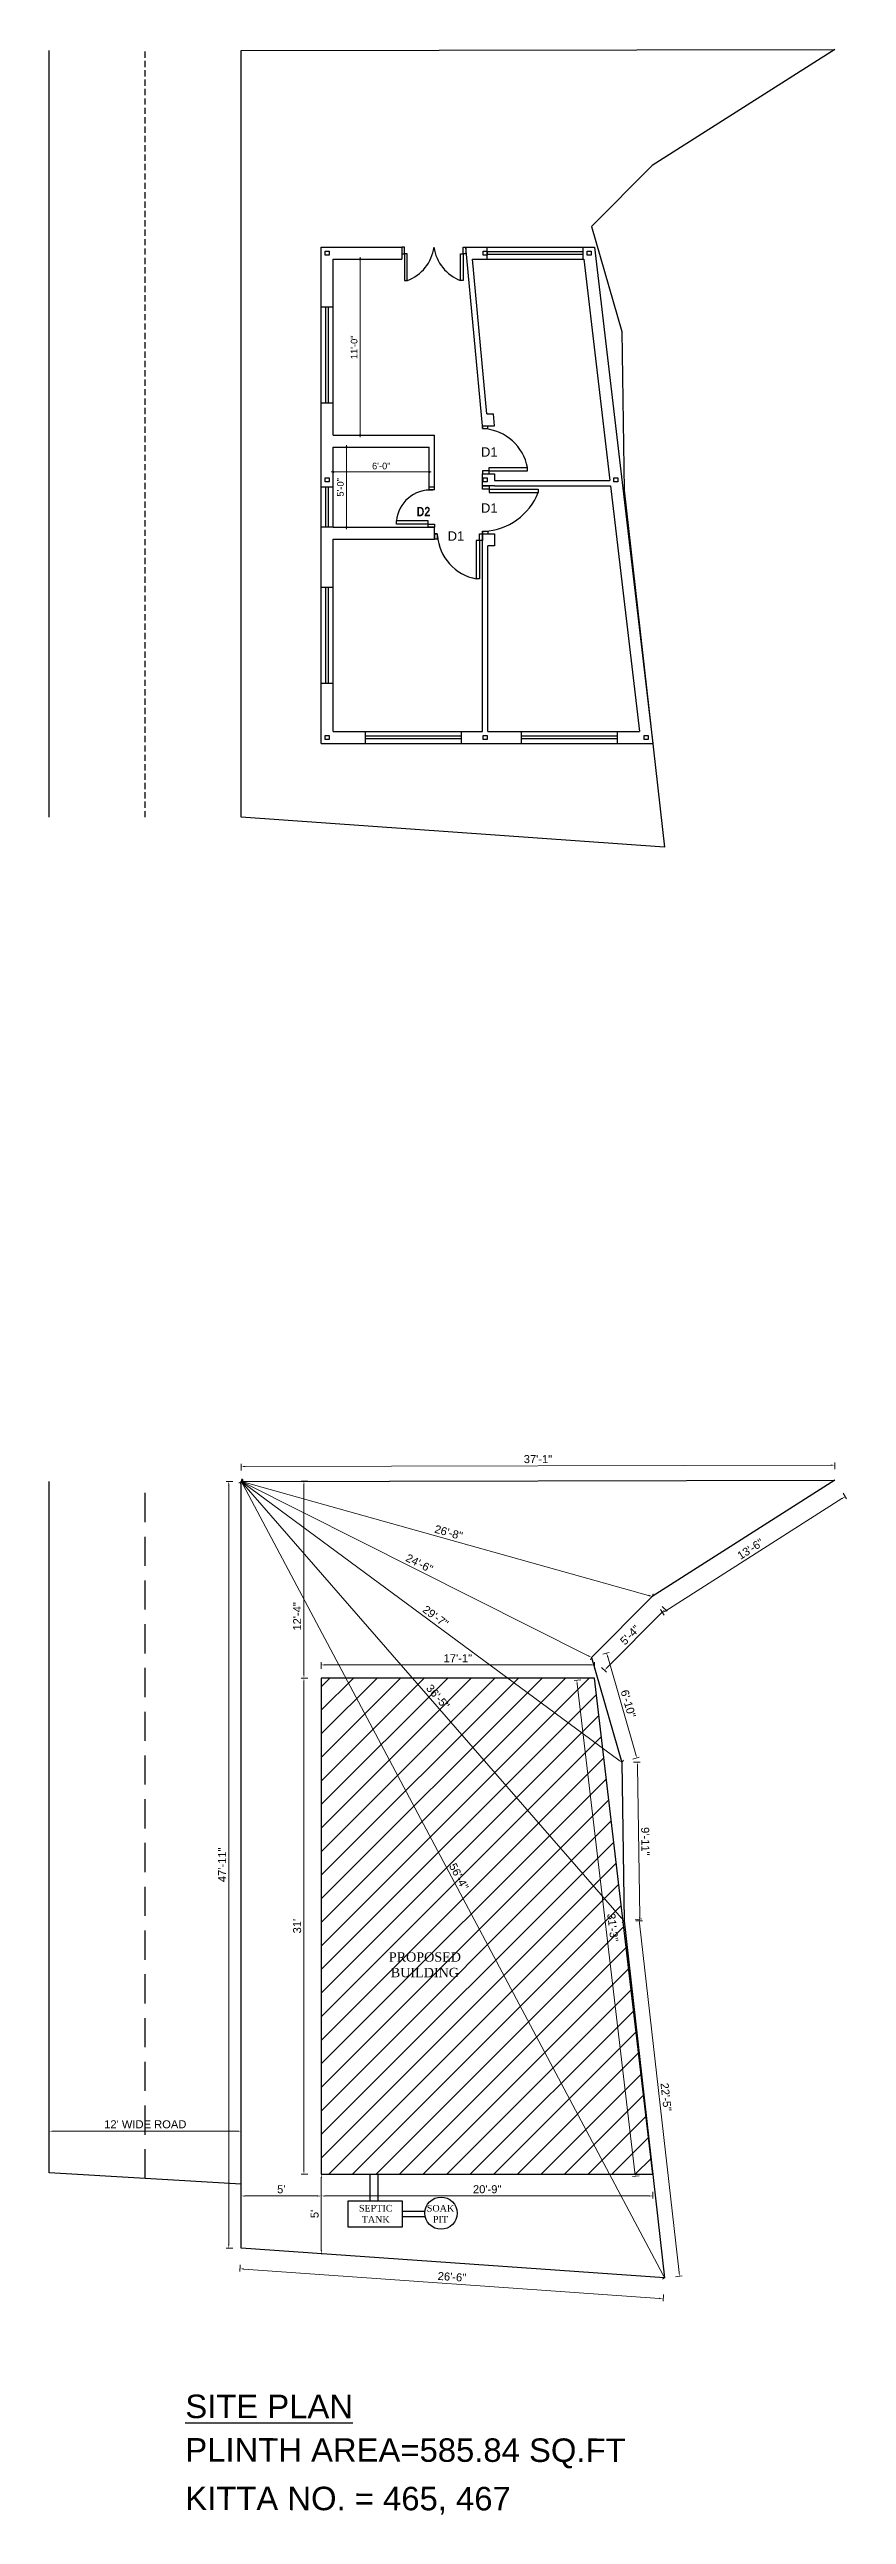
# Model space of a CAD drawing. Header units: inches. Extents: x 54699 to 80583, y -8431 to -3547.
# Drawn here: x 72962 to 73560, y -5396 to -3547 of the extents above; entities that cross this region are included whole.
import ezdxf

# ---------------------------------------------------------------- set-up
doc = ezdxf.new("R2010")
doc.units = ezdxf.units.IN
doc.header["$LTSCALE"] = 0.5
doc.header["$MEASUREMENT"] = 0
doc.header["$PDMODE"] = 66
doc.linetypes.add('HIDDEN2', pattern=[0.1875, 0.125, -0.0625])
doc.layers.add('DIMENSION', color=5, linetype='Continuous')
doc.layers.add('plan wall', color=7, linetype='Continuous')
for name, color, linetype, lineweight in [('hatch', 9, 'Continuous', 0), ('steps', 253, 'Continuous', 20), ('Toilet', 7, 'Continuous', 25), ('truss', 1, 'Continuous', 25)]:
    doc.layers.add(name, color=color, linetype=linetype, lineweight=lineweight)
doc.styles.add('Lettring Text', font='arial.ttf')
doc.styles.get("Standard").update_dxf_attribs({"font": 'arial.ttf'})
doc.dimstyles.new('Copy of Standard', dxfattribs={"dimtxt": 6, "dimasz": 2.875, "dimexe": 2, "dimexo": 4, "dimgap": 2, "dimtad": 1, "dimdec": 0, "dimrnd": 1, "dimzin": 0, "dimdsep": 46, "dimlunit": 4, "dimtxsty": 'Lettring Text', "dimcen": 0.1, "dimclrd": 7, "dimclre": 7, "dimclrt": 7, "dimazin": 0, "dimtfac": 0.645, "dimtdec": 0, "dimtmove": 1, "dimatfit": 0, "dimfxl": 3, "dimfxlon": 1, "dimtfillclr": 256, "dimtolj": 1, "dimtzin": 0, "dimlwd": -1, "dimlwe": -1, "dimarcsym": 2})
doc.dimstyles.new('S8', dxfattribs={"dimtxt": 5, "dimasz": 1, "dimexe": 6, "dimexo": 18, "dimgap": 1.9375, "dimtad": 1, "dimdec": 0, "dimzin": 3, "dimdsep": 46, "dimlunit": 4, "dimtxsty": 'Standard', "dimblk": 'dot 2', "dimcen": 12, "dimse1": 1, "dimse2": 1, "dimclrd": 1, "dimclre": 1, "dimclrt": 256, "dimadec": 0, "dimazin": 0, "dimtfac": 0.75, "dimtdec": 0, "dimtix": 1, "dimtmove": 1, "dimatfit": 3, "dimldrblk": 'DOT', "dimfxl": 1, "dimtolj": 1, "dimtzin": 0, "dimlwd": 9, "dimlwe": 9, "dimarcsym": 0})

# ---------------------------------------------------------------- blocks, each defined once
blk = doc.blocks.new('_Dot')
at = {"color": 0, "linetype": 'ByBlock', "lineweight": -2}
blk.add_line((-0.5, 0), (-1, 0), dxfattribs=at)
at = {"color": 0, "linetype": 'ByBlock', "const_width": 0.5}
blk.add_lwpolyline([(-0.25, 0, 1), (0.25, 0, 1)], format="xyb", close=True, dxfattribs=at)
blk = doc.blocks.new('dot1')
at = {"layer": 'hatch'}
h = blk.add_hatch(color=256, dxfattribs=at)
edge = h.paths.add_edge_path()
edge.add_arc((0, 0), 1, 0, 360)
for p, q in [((3, 0), (-3, 0)), ((0, 3), (0, -3))]:
    blk.add_line(p, q, dxfattribs=at)
blk.add_circle((0, 0), 1, dxfattribs=at)
blk = doc.blocks.new('dot 2')
at = {"layer": 'hatch', "xscale": 0.5, "yscale": 0.5, "zscale": 0.5}
blk.add_blockref('dot1', (0, 0), dxfattribs=at)
blk = doc.blocks.new('*D1183')
at = {"layer": 'Defpoints', "color": 0, "transparency": 16777216}
for p in [(73166.1, -4758.4), (73166.1, -4768.3), (73371, -4768.3)]:
    blk.add_point(p, dxfattribs=at)
at = {"layer": 'steps', "color": 7, "transparency": 16777216}
for p, q in [((73166.1, -4761.4), (73166.1, -4756.4)), ((73368.1, -4758.4), (73169, -4758.4)), ((73371, -4761.4), (73371, -4756.4))]:
    blk.add_line(p, q, dxfattribs=at)
for points in [[(73169, -4757.9), (73169, -4758.9), (73166.1, -4758.4)], [(73368.1, -4757.9), (73368.1, -4758.9), (73371, -4758.4)]]:
    blk.add_solid(points, dxfattribs=at)
at = {"layer": 'steps', "color": 7, "transparency": 16777216, "insert": (73268.5, -4753.4), "char_height": 6, "attachment_point": 5, "style": 'Lettring Text'}
blk.add_mtext('\\A1;17\'-1"', dxfattribs=at)
blk = doc.blocks.new('*D1184')
at = {"layer": 'Defpoints', "color": 0, "transparency": 16777216}
for p in [(73166.1, -4768.3), (73153.1, -5140.3), (73166.1, -5140.3)]:
    blk.add_point(p, dxfattribs=at)
at = {"layer": 'steps', "color": 7, "transparency": 16777216}
for p, q in [((73156.1, -4768.3), (73151.1, -4768.3)), ((73153.1, -4771.2), (73153.1, -5137.4)), ((73156.1, -5140.3), (73151.1, -5140.3))]:
    blk.add_line(p, q, dxfattribs=at)
for points in [[(73152.6, -4771.2), (73153.5, -4771.2), (73153.1, -4768.3)], [(73152.6, -5137.4), (73153.5, -5137.4), (73153.1, -5140.3)]]:
    blk.add_solid(points, dxfattribs=at)
at = {"layer": 'steps', "color": 7, "transparency": 16777216, "insert": (73148, -4954.3), "char_height": 6, "attachment_point": 5, "rotation": 90, "style": 'Lettring Text'}
blk.add_mtext("\\A1;31'", dxfattribs=at)
blk = doc.blocks.new('*D1185')
at = {"layer": 'Defpoints', "color": 0, "transparency": 16777216}
for p in [(73166.1, -5140.3), (73414.8, -5140.3), (73414.8, -5156.6)]:
    blk.add_point(p, dxfattribs=at)
at = {"layer": 'steps', "color": 7, "transparency": 16777216}
for p, q in [((73166.1, -5153.6), (73166.1, -5158.6)), ((73169, -5156.6), (73411.9, -5156.6)), ((73414.8, -5153.6), (73414.8, -5158.6))]:
    blk.add_line(p, q, dxfattribs=at)
for points in [[(73169, -5156.2), (73169, -5157.1), (73166.1, -5156.6)], [(73411.9, -5156.2), (73411.9, -5157.1), (73414.8, -5156.6)]]:
    blk.add_solid(points, dxfattribs=at)
at = {"layer": 'steps', "color": 7, "transparency": 16777216, "insert": (73290.5, -5151.6), "char_height": 6, "attachment_point": 5, "style": 'Lettring Text'}
blk.add_mtext('\\A1;20\'-9"', dxfattribs=at)
blk = doc.blocks.new('*D1186')
at = {"layer": 'Defpoints', "color": 0, "transparency": 16777216}
for p in [(73371, -4768.3), (73357.7, -4769.9), (73414.8, -5140.3)]:
    blk.add_point(p, dxfattribs=at)
at = {"layer": 'steps', "color": 7, "transparency": 16777216}
for p, q in [((73360.7, -4769.5), (73355.7, -4770.1)), ((73401.2, -5139), (73358.1, -4772.7)), ((73404.5, -5141.5), (73399.6, -5142.1))]:
    blk.add_line(p, q, dxfattribs=at)
for points in [[(73358.5, -4772.7), (73357.6, -4772.8), (73357.7, -4769.9)], [(73401.7, -5139), (73400.7, -5139.1), (73401.5, -5141.9)]]:
    blk.add_solid(points, dxfattribs=at)
at = {"layer": 'steps', "color": 7, "transparency": 16777216, "insert": (73384.7, -4955.3), "char_height": 6, "attachment_point": 5, "rotation": 276.7164, "style": 'Lettring Text'}
blk.add_mtext('\\A1;31\'-3"', dxfattribs=at)
blk = doc.blocks.new('*D1187')
at = {"layer": 'Defpoints', "color": 0, "transparency": 16777216}
for p in [(73105, -5211.2), (73106.1, -5195.7), (73423.6, -5218.1)]:
    blk.add_point(p, dxfattribs=at)
at = {"layer": 'steps', "color": 7, "transparency": 16777216}
for p, q in [((73105.2, -5208.2), (73104.9, -5213.2)), ((73419.7, -5233.4), (73107.9, -5211.4)), ((73422.7, -5230.6), (73422.4, -5235.6))]:
    blk.add_line(p, q, dxfattribs=at)
for points in [[(73107.9, -5210.9), (73107.9, -5211.8), (73105, -5211.2)], [(73419.7, -5232.9), (73419.6, -5233.8), (73422.5, -5233.6)]]:
    blk.add_solid(points, dxfattribs=at)
at = {"layer": 'steps', "color": 7, "transparency": 16777216, "insert": (73264.1, -5217.3), "char_height": 6, "attachment_point": 5, "rotation": 355.9627, "style": 'Lettring Text'}
blk.add_mtext('\\A1;26\'-6"', dxfattribs=at)
blk = doc.blocks.new('*D1188')
at = {"layer": 'Defpoints', "color": 0, "transparency": 16777216}
for p in [(73096.7, -4620.9), (73106.1, -4620.9), (73106.1, -5195.7)]:
    blk.add_point(p, dxfattribs=at)
at = {"layer": 'steps', "color": 7, "transparency": 16777216}
for p, q in [((73099.7, -4620.9), (73094.7, -4620.9)), ((73096.7, -5192.9), (73096.7, -4623.7)), ((73099.7, -5195.7), (73094.7, -5195.7))]:
    blk.add_line(p, q, dxfattribs=at)
for points in [[(73096.2, -4623.7), (73097.2, -4623.7), (73096.7, -4620.9)], [(73096.2, -5192.9), (73097.2, -5192.9), (73096.7, -5195.7)]]:
    blk.add_solid(points, dxfattribs=at)
at = {"layer": 'steps', "color": 7, "transparency": 16777216, "insert": (73091.7, -4908.3), "char_height": 6, "attachment_point": 5, "rotation": 90, "style": 'Lettring Text'}
blk.add_mtext('\\A1;47\'-11"', dxfattribs=at)
blk = doc.blocks.new('*D1189')
at = {"layer": 'Defpoints', "color": 0, "transparency": 16777216}
for p in [(73106.1, -4620.9), (73551.2, -4608.6), (73551.2, -4619.9)]:
    blk.add_point(p, dxfattribs=at)
at = {"layer": 'steps', "color": 7, "transparency": 16777216}
for p, q in [((73106.1, -4612.6), (73106.1, -4607.6)), ((73109, -4609.6), (73548.3, -4608.6)), ((73551.2, -4611.6), (73551.2, -4606.6))]:
    blk.add_line(p, q, dxfattribs=at)
for points in [[(73109, -4609.1), (73109, -4610.1), (73106.1, -4609.6)], [(73548.3, -4608.2), (73548.3, -4609.1), (73551.2, -4608.6)]]:
    blk.add_solid(points, dxfattribs=at)
at = {"layer": 'steps', "color": 7, "transparency": 16777216, "insert": (73328.6, -4604.1), "char_height": 6, "attachment_point": 5, "rotation": 0.1269, "style": 'Lettring Text'}
blk.add_mtext('\\A1;37\'-1"', dxfattribs=at)
blk = doc.blocks.new('*D1190')
at = {"layer": 'Defpoints', "color": 0, "transparency": 16777216}
for p in [(73551.2, -4619.9), (73414.3, -4707.1), (73422.1, -4719.3)]:
    blk.add_point(p, dxfattribs=at)
at = {"layer": 'steps', "color": 7, "transparency": 16777216}
for p, q in [((73556.6, -4633.7), (73424.6, -4717.8)), ((73557.5, -4629.6), (73560.1, -4633.8)), ((73420.5, -4716.8), (73423.2, -4721))]:
    blk.add_line(p, q, dxfattribs=at)
for points in [[(73556.4, -4633.3), (73556.9, -4634.1), (73559.1, -4632.1)], [(73424.3, -4717.4), (73424.8, -4718.2), (73422.1, -4719.3)]]:
    blk.add_solid(points, dxfattribs=at)
at = {"layer": 'steps', "color": 7, "transparency": 16777216, "insert": (73487.9, -4671.5), "char_height": 6, "attachment_point": 5, "rotation": 32.4916, "style": 'Lettring Text'}
blk.add_mtext('\\A1;13\'-6"', dxfattribs=at)
blk = doc.blocks.new('*D1191')
at = {"layer": 'Defpoints', "color": 0, "transparency": 16777216}
for p in [(73414.3, -4707.1), (73368.8, -4752.8), (73378.5, -4762.4)]:
    blk.add_point(p, dxfattribs=at)
at = {"layer": 'steps', "color": 7, "transparency": 16777216}
for p, q in [((73421.9, -4718.7), (73380.5, -4760.3)), ((73421.8, -4714.6), (73425.4, -4718.1)), ((73376.3, -4760.3), (73379.9, -4763.8))]:
    blk.add_line(p, q, dxfattribs=at)
for points in [[(73421.6, -4718.4), (73422.3, -4719), (73424, -4716.7)], [(73380.2, -4760), (73380.8, -4760.7), (73378.5, -4762.4)]]:
    blk.add_solid(points, dxfattribs=at)
at = {"layer": 'steps', "color": 7, "transparency": 16777216, "insert": (73397.6, -4736), "char_height": 6, "attachment_point": 5, "rotation": 45.1274, "style": 'Lettring Text'}
blk.add_mtext('\\A1;5\'-4"', dxfattribs=at)
blk = doc.blocks.new('*D1192')
at = {"layer": 'Defpoints', "color": 0, "transparency": 16777216}
for p in [(73368.8, -4752.8), (73391.5, -4831.5), (73402.7, -4828.3)]:
    blk.add_point(p, dxfattribs=at)
at = {"layer": 'steps', "color": 7, "transparency": 16777216}
for p, q in [((73377.2, -4750.4), (73382, -4749)), ((73380.9, -4752.3), (73401.9, -4825.5)), ((73399.8, -4829.1), (73404.6, -4827.7))]:
    blk.add_line(p, q, dxfattribs=at)
for points in [[(73381.3, -4752.2), (73380.4, -4752.4), (73380.1, -4749.5)], [(73402.4, -4825.4), (73401.5, -4825.6), (73402.7, -4828.3)]]:
    blk.add_solid(points, dxfattribs=at)
at = {"layer": 'steps', "color": 7, "transparency": 16777216, "insert": (73396.3, -4787.5), "char_height": 6, "attachment_point": 5, "rotation": 286.0454, "style": 'Lettring Text'}
blk.add_mtext('\\A1;6\'-10"', dxfattribs=at)
blk = doc.blocks.new('*D1193')
at = {"layer": 'Defpoints', "color": 0, "transparency": 16777216}
for p in [(73391.5, -4831.5), (73393.2, -4950.4), (73405, -4950.2)]:
    blk.add_point(p, dxfattribs=at)
at = {"layer": 'steps', "color": 7, "transparency": 16777216}
for p, q in [((73400.2, -4831.4), (73405.2, -4831.3)), ((73403.2, -4834.2), (73404.9, -4947.3)), ((73402, -4950.3), (73407, -4950.2))]:
    blk.add_line(p, q, dxfattribs=at)
for points in [[(73403.7, -4834.2), (73402.8, -4834.2), (73403.2, -4831.3)], [(73405.4, -4947.3), (73404.4, -4947.4), (73405, -4950.2)]]:
    blk.add_solid(points, dxfattribs=at)
at = {"layer": 'steps', "color": 7, "transparency": 16777216, "insert": (73409.1, -4890.7), "char_height": 6, "attachment_point": 5, "rotation": 270.8525, "style": 'Lettring Text'}
blk.add_mtext('\\A1;9\'-11"', dxfattribs=at)
blk = doc.blocks.new('*D1194')
at = {"layer": 'Defpoints', "color": 0, "transparency": 16777216}
for p in [(73393.2, -4950.4), (73423.6, -5218.1), (73434.8, -5216.9)]:
    blk.add_point(p, dxfattribs=at)
at = {"layer": 'steps', "color": 7, "transparency": 16777216}
for p, q in [((73401.4, -4949.5), (73406.4, -4948.9)), ((73404.7, -4952), (73434.5, -5214)), ((73431.8, -5217.2), (73436.8, -5216.6))]:
    blk.add_line(p, q, dxfattribs=at)
for points in [[(73405.2, -4951.9), (73404.3, -4952), (73404.4, -4949.1)], [(73435, -5214), (73434, -5214.1), (73434.8, -5216.9)]]:
    blk.add_solid(points, dxfattribs=at)
at = {"layer": 'steps', "color": 7, "transparency": 16777216, "insert": (73424.6, -5082.4), "char_height": 6, "attachment_point": 5, "rotation": 276.4761, "style": 'Lettring Text'}
blk.add_mtext('\\A1;22\'-5"', dxfattribs=at)
blk = doc.blocks.new('*D1195')
at = {"layer": 'Defpoints', "color": 0, "transparency": 16777216}
for p in [(73106.1, -4620.9), (73414.3, -4707.1), (73414.3, -4707.1)]:
    blk.add_point(p, dxfattribs=at)
at = {"layer": 'steps', "color": 7, "transparency": 16777216}
for p, q in [((73106.1, -4620.9), (73106.6, -4618.9)), ((73108.9, -4621.6), (73411.6, -4706.3)), ((73414.3, -4707.1), (73414.9, -4705.1))]:
    blk.add_line(p, q, dxfattribs=at)
for points in [[(73109, -4621.2), (73108.7, -4622.1), (73106.1, -4620.9)], [(73411.7, -4705.8), (73411.4, -4706.8), (73414.3, -4707.1)]]:
    blk.add_solid(points, dxfattribs=at)
at = {"layer": 'steps', "color": 7, "transparency": 16777216, "insert": (73261.6, -4659.1), "char_height": 6, "attachment_point": 5, "rotation": 344.3733, "style": 'Lettring Text'}
blk.add_mtext('\\A1;26\'-8"', dxfattribs=at)
blk = doc.blocks.new('*D1196')
at = {"layer": 'Defpoints', "color": 0, "transparency": 16777216}
for p in [(73106.1, -4620.9), (73368.8, -4752.8), (73368.8, -4752.8)]:
    blk.add_point(p, dxfattribs=at)
at = {"layer": 'steps', "color": 7, "transparency": 16777216}
for p, q in [((73106.1, -4620.9), (73105.2, -4622.6)), ((73108.7, -4622.1), (73366.3, -4751.5)), ((73368.8, -4752.8), (73367.9, -4754.6))]:
    blk.add_line(p, q, dxfattribs=at)
for points in [[(73108.9, -4621.7), (73108.5, -4622.6), (73106.1, -4620.9)], [(73366.5, -4751.1), (73366, -4751.9), (73368.8, -4752.8)]]:
    blk.add_solid(points, dxfattribs=at)
at = {"layer": 'steps', "color": 7, "transparency": 16777216, "insert": (73239.7, -4682.3), "char_height": 6, "attachment_point": 5, "rotation": 333.3366, "style": 'Lettring Text'}
blk.add_mtext('\\A1;24\'-6"', dxfattribs=at)
blk = doc.blocks.new('*D1197')
at = {"layer": 'Defpoints', "color": 0, "transparency": 16777216}
for p in [(73106.1, -4620.9), (73391.5, -4831.5), (73391.5, -4831.5)]:
    blk.add_point(p, dxfattribs=at)
at = {"layer": 'steps', "color": 7, "transparency": 16777216}
for p, q in [((73106.1, -4620.9), (73107.3, -4619.2)), ((73108.4, -4622.6), (73389.2, -4829.8)), ((73391.5, -4831.5), (73392.7, -4829.9))]:
    blk.add_line(p, q, dxfattribs=at)
for points in [[(73108.7, -4622.2), (73108.1, -4622.9), (73106.1, -4620.9)], [(73389.4, -4829.4), (73388.9, -4830.2), (73391.5, -4831.5)]]:
    blk.add_solid(points, dxfattribs=at)
at = {"layer": 'steps', "color": 7, "transparency": 16777216, "insert": (73251.8, -4722.1), "char_height": 6, "attachment_point": 5, "rotation": 323.5657, "style": 'Lettring Text'}
blk.add_mtext('\\A1;29\'-7"', dxfattribs=at)
blk = doc.blocks.new('*D1198')
at = {"layer": 'Defpoints', "color": 0, "transparency": 16777216}
for p in [(73106.1, -4620.9), (73393.2, -4950.4), (73393.2, -4950.4)]:
    blk.add_point(p, dxfattribs=at)
at = {"layer": 'steps', "color": 7, "transparency": 16777216}
for p, q in [((73106.1, -4620.9), (73107.6, -4619.5)), ((73108, -4623), (73391.3, -4948.2)), ((73393.2, -4950.4), (73391.7, -4951.7))]:
    blk.add_line(p, q, dxfattribs=at)
for points in [[(73108.4, -4622.7), (73107.6, -4623.3), (73106.1, -4620.9)], [(73391.7, -4947.9), (73391, -4948.5), (73393.2, -4950.4)]]:
    blk.add_solid(points, dxfattribs=at)
at = {"layer": 'steps', "color": 7, "transparency": 16777216, "insert": (73253.5, -4782.3), "char_height": 6, "attachment_point": 5, "rotation": 311.0653, "style": 'Lettring Text'}
blk.add_mtext('\\A1;36\'-5"', dxfattribs=at)
blk = doc.blocks.new('*D1199')
at = {"layer": 'Defpoints', "color": 0, "transparency": 16777216}
for p in [(73106.1, -4620.9), (73106.1, -4620.9), (73423.6, -5218.1)]:
    blk.add_point(p, dxfattribs=at)
at = {"layer": 'steps', "color": 7, "transparency": 16777216}
for p, q in [((73106.1, -4620.9), (73104.3, -4621.8)), ((73422.3, -5215.6), (73107.5, -4623.4)), ((73423.6, -5218.1), (73421.9, -5219.1))]:
    blk.add_line(p, q, dxfattribs=at)
for points in [[(73107.9, -4623.2), (73107, -4623.6), (73106.1, -4620.9)], [(73422.7, -5215.4), (73421.9, -5215.8), (73423.6, -5218.1)]]:
    blk.add_solid(points, dxfattribs=at)
at = {"layer": 'steps', "color": 7, "transparency": 16777216, "insert": (73269.3, -4917.1), "char_height": 6, "attachment_point": 5, "rotation": 297.9951, "style": 'Lettring Text'}
blk.add_mtext('\\A1;56\'-4"', dxfattribs=at)
blk = doc.blocks.new('*D1200')
at = {"layer": 'Defpoints', "color": 0, "transparency": 16777216}
for p in [(72962.1, -5108), (72962.1, -5139.3), (73106.1, -5147.7)]:
    blk.add_point(p, dxfattribs=at)
at = {"layer": 'steps', "color": 7, "transparency": 16777216}
for p, q in [((72962.1, -5111), (72962.1, -5106)), ((73103.2, -5108), (72965, -5108)), ((73106.1, -5111), (73106.1, -5106))]:
    blk.add_line(p, q, dxfattribs=at)
for points in [[(72965, -5107.6), (72965, -5108.5), (72962.1, -5108)], [(73103.2, -5107.6), (73103.2, -5108.5), (73106.1, -5108)]]:
    blk.add_solid(points, dxfattribs=at)
at = {"layer": 'steps', "color": 7, "transparency": 16777216, "insert": (73034.1, -5102.9), "char_height": 6, "attachment_point": 5, "style": 'Lettring Text'}
blk.add_mtext("\\A1;12' WIDE ROAD", dxfattribs=at)
blk = doc.blocks.new('*D1201')
at = {"layer": 'Defpoints', "color": 0, "transparency": 16777216}
for p in [(73106.1, -5140.3), (73106.1, -5156.6), (73166.1, -5140.3)]:
    blk.add_point(p, dxfattribs=at)
at = {"layer": 'steps', "color": 7, "transparency": 16777216}
for p, q in [((73106.1, -5153.6), (73106.1, -5158.6)), ((73163.2, -5156.6), (73109, -5156.6)), ((73166.1, -5153.6), (73166.1, -5158.6))]:
    blk.add_line(p, q, dxfattribs=at)
for points in [[(73109, -5156.2), (73109, -5157.1), (73106.1, -5156.6)], [(73163.2, -5156.2), (73163.2, -5157.1), (73166.1, -5156.6)]]:
    blk.add_solid(points, dxfattribs=at)
at = {"layer": 'steps', "color": 7, "transparency": 16777216, "insert": (73136.1, -5151.6), "char_height": 6, "attachment_point": 5, "style": 'Lettring Text'}
blk.add_mtext("\\A1;5'", dxfattribs=at)
blk = doc.blocks.new('*D1202')
at = {"layer": 'Defpoints', "color": 0, "transparency": 16777216}
for p in [(73166.1, -5140.3), (73166.1, -5200), (73166.1, -5200)]:
    blk.add_point(p, dxfattribs=at)
at = {"layer": 'steps', "color": 7, "transparency": 16777216}
for p, q in [((73166.1, -5140.3), (73168.1, -5140.3)), ((73166.1, -5143.2), (73166.1, -5197.1)), ((73166.1, -5200), (73168.1, -5200))]:
    blk.add_line(p, q, dxfattribs=at)
for points in [[(73165.6, -5143.2), (73166.6, -5143.2), (73166.1, -5140.3)], [(73165.6, -5197.1), (73166.6, -5197.1), (73166.1, -5200)]]:
    blk.add_solid(points, dxfattribs=at)
at = {"layer": 'steps', "color": 7, "transparency": 16777216, "insert": (73161.1, -5170.1), "char_height": 6, "attachment_point": 5, "rotation": 90, "style": 'Lettring Text'}
blk.add_mtext("\\A1;5'", dxfattribs=at)
blk = doc.blocks.new('*D1203')
at = {"layer": 'Defpoints', "color": 0, "transparency": 16777216}
for p in [(73153.1, -4620.7), (73165.8, -4620.7), (73166.1, -4768.3)]:
    blk.add_point(p, dxfattribs=at)
at = {"layer": 'steps', "color": 7, "transparency": 16777216}
for p, q in [((73156.1, -4620.7), (73151.1, -4620.7)), ((73153.1, -4765.4), (73153.1, -4623.6)), ((73156.1, -4768.3), (73151.1, -4768.3))]:
    blk.add_line(p, q, dxfattribs=at)
for points in [[(73152.6, -4623.6), (73153.5, -4623.6), (73153.1, -4620.7)], [(73152.6, -4765.4), (73153.5, -4765.4), (73153.1, -4768.3)]]:
    blk.add_solid(points, dxfattribs=at)
at = {"layer": 'steps', "color": 7, "transparency": 16777216, "insert": (73148, -4722), "char_height": 6, "attachment_point": 5, "rotation": 90, "style": 'Lettring Text'}
blk.add_mtext('\\A1;12\'-4"', dxfattribs=at)

msp = doc.modelspace()

# ---------------------------------------------------------------- hatches: boundary and pattern name
at = {"layer": 'steps', "ltscale": 0.3, "transparency": 33554623}
h = msp.add_hatch(dxfattribs=at)
h.set_pattern_fill('ANSI31', scale=100)
h.paths.add_polyline_path([(73371, -4768.3), (73166.1, -4768.3), (73166.1, -5140.3), (73414.8, -5140.3)])
h.paths.add_polyline_path([(73240.8, -4777.2), (73256.8, -4795.6), (73266.1, -4787.5), (73250.1, -4769.1)], flags=24)
h.paths.add_polyline_path([(73377.1, -4943.9), (73379.9, -4968.1), (73392.2, -4966.7), (73389.3, -4942.5)], flags=24)
h.paths.add_polyline_path([(73258.1, -4909.3), (73269.6, -4930.8), (73280.5, -4925), (73269.1, -4903.5)], flags=24)
h.paths.add_polyline_path([(73215.7, -4996.6), (73272.1, -4996.6), (73272.1, -4970), (73215.7, -4970)], flags=24)

# ---------------------------------------------------------------- linework, layer by layer
at = {"layer": 'DIMENSION', "ltscale": 7}
for p, q in [((73290.6, -3704.4), (73290.6, -3695.4)), ((73362.6, -3704.4), (73362.6, -3695.4)), ((73362.6, -3698.9), (73290.6, -3698.9)), ((73362.6, -3700.9), (73290.6, -3700.9)), ((73175.1, -3740.4), (73166.1, -3740.4)), ((73169.6, -3812.4), (73169.6, -3740.4)), ((73171.6, -3812.4), (73171.6, -3740.4)), ((73175.1, -3812.4), (73166.1, -3812.4)), ((73287.1, -3831.4), (73287.1, -3829.4)), ((73287.1, -3831.4), (73291.1, -3831.4)), ((73291.1, -3831.4), (73291.1, -3829.4)), ((73291.9, -3863), (73287.1, -3863)), ((73287.1, -3863), (73287.1, -3865.4)), ((73291.9, -3860.6), (73320.8, -3860.6)), ((73291.9, -3863), (73291.9, -3860.6)), ((73291.9, -3863), (73320.8, -3863)), ((73291.9, -3865.4), (73291.9, -3863)), ((73320.8, -3863), (73320.8, -3860.6)), ((73175.1, -3875.4), (73166.1, -3875.4)), ((73169.6, -3905.4), (73169.6, -3875.4)), ((73171.6, -3905.4), (73171.6, -3875.4)), ((73247.1, -3877.4), (73247.1, -3875.4)), ((73251.1, -3877.4), (73247.1, -3877.4)), ((73251.1, -3877.4), (73251.1, -3875.4)), ((73287.1, -3865.4), (73291.9, -3865.4)), ((73287.1, -3876.8), (73287.1, -3874.4)), ((73287.1, -3874.4), (73291.9, -3874.4)), ((73291.9, -3876.8), (73287.1, -3876.8)), ((73291.9, -3874.4), (73291.9, -3876.8)), ((73291.9, -3876.8), (73328.8, -3876.8)), ((73291.9, -3876.8), (73291.9, -3879.2)), ((73291.9, -3879.2), (73328.8, -3879.2)), ((73328.8, -3876.8), (73328.8, -3879.2)), ((73246.3, -3900.6), (73222.4, -3900.6)), ((73222.4, -3903), (73222.4, -3900.6)), ((73246.3, -3903), (73246.3, -3900.6)), ((73175.1, -3905.4), (73166.1, -3905.4)), ((73246.3, -3903), (73222.4, -3903)), ((73246.3, -3905.4), (73246.3, -3903)), ((73246.3, -3903), (73251.1, -3903)), ((73251.1, -3905.4), (73246.3, -3905.4)), ((73251.1, -3903), (73251.1, -3905.4)), ((73253.1, -3910.4), (73251.1, -3910.4)), ((73253.1, -3914.4), (73251.1, -3914.4)), ((73253.1, -3910.4), (73253.1, -3914.4)), ((73282.3, -3915.2), (73282.3, -3944.1)), ((73284.7, -3915.2), (73282.3, -3915.2)), ((73284.7, -3915.2), (73284.7, -3910.4)), ((73284.7, -3910.4), (73287.1, -3910.4)), ((73284.7, -3915.2), (73284.7, -3944.1)), ((73287.1, -3915.2), (73284.7, -3915.2)), ((73287.1, -3908.4), (73291.1, -3908.4)), ((73287.1, -3908.4), (73287.1, -3910.4)), ((73287.1, -3910.4), (73287.1, -3915.2)), ((73291.1, -3908.4), (73291.1, -3910.4)), ((73175.1, -3950.4), (73166.1, -3950.4)), ((73169.6, -4022.4), (73169.6, -3950.4)), ((73171.6, -4022.4), (73171.6, -3950.4)), ((73284.7, -3944.1), (73282.3, -3944.1)), ((73175.1, -4022.4), (73166.1, -4022.4)), ((73199.1, -4058.4), (73199.1, -4067.4)), ((73271.1, -4061.9), (73199.1, -4061.9)), ((73271.1, -4063.9), (73199.1, -4063.9)), ((73271.1, -4058.4), (73271.1, -4067.4)), ((73315.9, -4058.4), (73315.9, -4067.4)), ((73387.9, -4061.9), (73315.9, -4061.9)), ((73387.9, -4063.9), (73315.9, -4063.9)), ((73387.9, -4058.4), (73387.9, -4067.4))]:
    msp.add_line(p, q, dxfattribs=at)
for points in [[(73226.6, -3700.4), (73228.6, -3700.4), (73228.6, -3695.4), (73226.6, -3695.4)], [(73274.6, -3700.4), (73272.6, -3700.4), (73272.6, -3695.4), (73274.6, -3695.4)], [(73228.6, -3700.4), (73228.6, -3720.4), (73230.6, -3720.4), (73230.6, -3700.4)], [(73272.6, -3700.4), (73272.6, -3720.4), (73270.6, -3720.4), (73270.6, -3700.4)]]:
    msp.add_lwpolyline(points, close=True, dxfattribs=at)
for centre, radius, start, end in [((73219.1, -3690.7), 31.9, 291.198, 351.4824), ((73282.1, -3690.7), 31.9, 188.5176, 248.802), ((73285.2, -3867.5), 36.2, 10.9657, 84.9754), ((73248, -3903.1), 25.7, 86.0106, 174.5071), ((73285.8, -3862.3), 46.2, 273.2197, 338.5019), ((73289.2, -3908.5), 36.2, 185.0246, 259.0343)]:
    msp.add_arc(centre, radius, start, end, dxfattribs=at)
at = {"layer": 'Toilet'}
for p, q in [((72962.1, -4122.8), (72962.1, -3547.9)), ((73106.1, -3547.9), (73551.2, -3547)), ((73106.1, -4122.8), (73106.1, -3547.9)), ((73551.2, -3547), (73414.3, -3634.2)), ((73414.3, -3634.2), (73368.8, -3679.9)), ((73166.1, -4067.4), (73166.1, -3695.4)), ((73166.1, -3695.4), (73226.6, -3695.4)), ((73226.6, -3695.4), (73226.6, -3704.4)), ((73274.6, -3695.4), (73371, -3695.4)), ((73287.1, -3829.4), (73274.6, -3695.4)), ((73368.8, -3679.9), (73391.5, -3758.6)), ((73371, -3695.4), (73414.8, -4067.4)), ((73175.1, -3836.4), (73175.1, -3704.4)), ((73175.1, -3704.4), (73226.6, -3704.4)), ((73279.5, -3704.4), (73363, -3704.4)), ((73290.3, -3820.4), (73279.5, -3704.4)), ((73363, -3704.4), (73382.5, -3870.4)), ((73391.5, -3758.6), (73393.2, -3877.5)), ((73290.3, -3820.4), (73295.3, -3820.4)), ((73296.1, -3829.4), (73295.3, -3820.4)), ((73175.1, -3836.4), (73251.1, -3836.4)), ((73251.1, -3875.4), (73251.1, -3836.4)), ((73287.1, -3829.4), (73287.1, -3831.4)), ((73287.1, -3829.4), (73291.1, -3829.4)), ((73287.1, -3829.4), (73296.1, -3829.4)), ((73175.1, -3905.4), (73175.1, -3845.4)), ((73175.1, -3845.4), (73247.1, -3845.4)), ((73247.1, -3875.4), (73247.1, -3845.4)), ((73251.1, -3875.4), (73247.1, -3875.4)), ((73296.1, -3870.4), (73382.5, -3870.4)), ((73296.1, -3874.4), (73383, -3874.4)), ((73383, -3874.4), (73404.7, -4058.4)), ((73393.2, -3877.5), (73423.6, -4145.2)), ((73175.1, -3905.4), (73251.1, -3905.4)), ((73175.1, -4058.4), (73175.1, -3914.4)), ((73175.1, -3914.4), (73251.1, -3914.4)), ((73251.1, -3914.4), (73251.1, -3905.4)), ((73251.1, -3910.4), (73253.1, -3910.4)), ((73287.1, -3910.4), (73287.1, -3908.4)), ((73287.1, -3908.4), (73291.1, -3908.4)), ((73287.1, -3910.4), (73291.1, -3910.4)), ((73287.1, -4058.4), (73287.1, -3919.4)), ((73291.1, -4058.4), (73291.1, -3919.4)), ((73175.1, -4058.4), (73287.1, -4058.4)), ((73291.1, -4058.4), (73404.7, -4058.4)), ((73166.1, -4067.4), (73414.8, -4067.4)), ((73423.6, -4145.2), (73106.1, -4122.8)), ((72962.1, -5139.3), (72962.1, -4620.9)), ((73106.1, -4620.9), (73551.2, -4619.9)), ((73106.1, -5195.7), (73106.1, -4620.9)), ((73551.2, -4619.9), (73414.3, -4707.1)), ((73414.3, -4707.1), (73368.8, -4752.8)), ((73368.8, -4752.8), (73391.5, -4831.5)), ((73391.5, -4831.5), (73393.2, -4950.4)), ((73393.2, -4950.4), (73423.6, -5218.1)), ((73106.1, -5147.7), (72962.1, -5139.3)), ((73202.8, -5160.3), (73202.8, -5140.3)), ((73208.8, -5160.3), (73208.8, -5140.3)), ((73226.7, -5168.1), (73243.9, -5168.1)), ((73226.7, -5172.1), (73244.1, -5172.1)), ((73423.6, -5218.1), (73106.1, -5195.7))]:
    msp.add_line(p, q, dxfattribs=at)
at = {"layer": 'Toilet', "linetype": 'HIDDEN2', "ltscale": 75}
msp.add_line((73034.1, -4122.8), (73034.1, -3547.9), dxfattribs=at)
at = {"layer": 'Toilet', "linetype": 'HIDDEN2', "ltscale": 350}
msp.add_line((73034.1, -5143.5), (73034.1, -4620.9), dxfattribs=at)
at = {"layer": 'Toilet'}
for points in [[(73169.1, -3698.4), (73172.1, -3698.4), (73172.1, -3701.4), (73169.1, -3701.4)], [(73287.6, -3698.4), (73290.6, -3698.4), (73290.6, -3701.4), (73287.6, -3701.4)], [(73365.5, -3698.4), (73368.5, -3698.4), (73368.5, -3701.4), (73365.5, -3701.4)], [(73169.1, -3868.4), (73172.1, -3868.4), (73172.1, -3871.4), (73169.1, -3871.4)], [(73287.6, -3868.4), (73290.6, -3868.4), (73290.6, -3871.4), (73287.6, -3871.4)], [(73385.5, -3868.4), (73388.5, -3868.4), (73388.5, -3871.4), (73385.5, -3871.4)], [(73169.1, -4061.4), (73172.1, -4061.4), (73172.1, -4064.4), (73169.1, -4064.4)], [(73287.6, -4061.4), (73290.6, -4061.4), (73290.6, -4064.4), (73287.6, -4064.4)], [(73408.2, -4061.4), (73411.2, -4061.4), (73411.2, -4064.4), (73408.2, -4064.4)], [(73371, -4768.3), (73166.1, -4768.3), (73166.1, -5140.3), (73414.8, -5140.3)], [(73186.3, -5160.3), (73226.7, -5160.3), (73226.7, -5180), (73186.3, -5180)]]:
    msp.add_lwpolyline(points, close=True, dxfattribs=at)
for points in [[(73296.1, -3874.4), (73287.1, -3874.4), (73287.1, -3865.4), (73296.1, -3865.4), (73296.1, -3870.4)], [(73287.1, -3919.4), (73287.1, -3910.4), (73296.1, -3910.4), (73296.1, -3919.4), (73291.1, -3919.4)]]:
    msp.add_lwpolyline(points, dxfattribs=at)
msp.add_circle((73255.9, -5169.5), 12.1, dxfattribs=at)
at = {"layer": 'truss', "ltscale": 7}
for p, q in [((73287.1, -3829.4), (73291.1, -3829.4)), ((73287.1, -3863), (73287.1, -3865.4)), ((73251.1, -3875.4), (73247.1, -3875.4)), ((73287.1, -3865.4), (73291.1, -3865.4)), ((73287.1, -3874.4), (73291.1, -3874.4)), ((73287.1, -3876.8), (73287.1, -3874.4)), ((73251.1, -3905.4), (73247.1, -3905.4)), ((73251.1, -3903), (73251.1, -3905.4)), ((73251.1, -3910.4), (73251.1, -3914.4)), ((73284.7, -3910.4), (73287.1, -3910.4)), ((73287.1, -3910.4), (73291.1, -3910.4)), ((73287.1, -3910.4), (73287.1, -3914.4))]:
    msp.add_line(p, q, dxfattribs=at)

# ---------------------------------------------------------------- texts
at = {"layer": 'plan wall', "ltscale": 3, "char_height": 17.612, "attachment_point": 7, "rotation": 359.9411}
for s, insert in [('{\\LSITE PLAN}', (73064.1, -5323.4)), ('{\\fArial TUR|b0|i0|c162|p34;PLINTH AREA=}585.84{\\fArial TUR|b0|i0|c162|p34; SQ.FT}', (73064.1, -5360.6)), ('KITTA NO. {\\fArial TUR|b0|i0|c162|p34;=} 465, 467', (73064.1, -5395.4))]:
    msp.add_mtext(s, dxfattribs=dict(at, insert=insert))
at = {"layer": 'steps', "color": 7, "ltscale": 0.3, "char_height": 7}
for insert, attachment_point in [((73292.1, -3845.4), 2), ((73292.1, -3894.4), 8), ((73267.1, -3915.4), 8)]:
    msp.add_mtext_dynamic_manual_height_columns('{\\W1;D1}', width=18.621, gutter_width=40, heights=[0], dxfattribs=dict(at, insert=insert, attachment_point=attachment_point))
at = {"layer": 'steps', "color": 7, "ltscale": 0.3, "attachment_point": 2}
for s, insert, char_height, width in [('{\\fTechnic|b1|i0|c2|p2;D2}', (73242.7, -3890.1), 7, 55.268), ('{\\fTimes New Roman|b0|i0|c0|p18;PROPOSED\\PBUILDING}', (73243.8, -4973.9), 7, 72.819), ('{\\fTimes New Roman|b0|i0|c0|p18;SEPTIC \\PTANK}', (73206.9, -5163.3), 5, 55.268), ('{\\fTimes New Roman|b0|i0|c0|p18;SOAK\\PPIT}', (73255.5, -5163.3), 5, 55.268)]:
    msp.add_mtext(s, dxfattribs=dict(at, insert=insert, char_height=char_height, width=width))

# ---------------------------------------------------------------- dimensions: what is measured, and where the dimension line sits
at = {"layer": 'steps'}
for p1, p2, distance, picture, middle in [((73106.1, -4620.9), (73551.2, -4619.9), 11.2, '*D1189', (73328.6, -4604.1)), ((73423.6, -5218.1), (73106.1, -4620.9), 0, '*D1199', (73269.3, -4917.1)), ((73106.1, -4620.9), (73368.8, -4752.8), 0, '*D1196', (73239.7, -4682.3)), ((73106.1, -4620.9), (73414.3, -4707.1), 0, '*D1195', (73261.6, -4659.1)), ((73106.1, -4620.9), (73391.5, -4831.5), 0, '*D1197', (73251.8, -4722.1)), ((73106.1, -4620.9), (73393.2, -4950.4), 0, '*D1198', (73253.5, -4782.3)), ((73551.2, -4619.9), (73414.3, -4707.1), 14.6, '*D1190', (73487.9, -4671.5)), ((73414.3, -4707.1), (73368.8, -4752.8), 13.6, '*D1191', (73397.6, -4736)), ((73368.8, -4752.8), (73391.5, -4831.5), 11.7, '*D1192', (73396.3, -4787.5)), ((73414.8, -5140.3), (73371, -4768.3), 13.3, '*D1186', (73384.7, -4955.3)), ((73391.5, -4831.5), (73393.2, -4950.4), 11.7, '*D1193', (73409.1, -4890.7)), ((73393.2, -4950.4), (73423.6, -5218.1), 11.2, '*D1194', (73424.6, -5082.4)), ((73423.6, -5218.1), (73106.1, -5195.7), 15.5, '*D1187', (73264.1, -5217.3))]:
    dim = msp.add_aligned_dim(p1=p1, p2=p2, distance=distance, dimstyle='Copy of Standard', dxfattribs=at)
    dim.commit()
    dim.dimension.update_dxf_attribs({"geometry": picture, "text_midpoint": middle})
for base, p1, p2, picture, middle in [((73096.7, -4620.9), (73106.1, -5195.7), (73106.1, -4620.9), '*D1188', (73091.7, -4908.3)), ((73153.1, -5140.3), (73166.1, -4768.3), (73166.1, -5140.3), '*D1184', (73148, -4954.3)), ((73166.1, -5200), (73166.1, -5140.3), (73166.1, -5200), '*D1202', (73161.1, -5170.1))]:
    dim = msp.add_linear_dim(base=base, p1=p1, p2=p2, angle=90, dimstyle='Copy of Standard', dxfattribs=at)
    dim.commit()
    dim.dimension.update_dxf_attribs({"geometry": picture, "text_midpoint": middle})
dim = msp.add_linear_dim(base=(73153.1, -4620.7), p1=(73166.1, -4768.3), p2=(73165.8, -4620.7), angle=90, dimstyle='Copy of Standard', dxfattribs=at)
dim.commit()
dim.dimension.update_dxf_attribs({"geometry": '*D1203', "text_midpoint": (73153.1, -4722), "dimtype": 160})
for base, p1, p2, picture, middle in [((73166.1, -4758.4), (73371, -4768.3), (73166.1, -4768.3), '*D1183', (73268.5, -4753.4)), ((73106.1, -5156.6), (73166.1, -5140.3), (73106.1, -5140.3), '*D1201', (73136.1, -5151.6)), ((73414.8, -5156.6), (73166.1, -5140.3), (73414.8, -5140.3), '*D1185', (73290.5, -5151.6))]:
    dim = msp.add_linear_dim(base=base, p1=p1, p2=p2, dimstyle='Copy of Standard', dxfattribs=at)
    dim.commit()
    dim.dimension.update_dxf_attribs({"geometry": picture, "text_midpoint": middle})
dim = msp.add_linear_dim(base=(72962.1, -5108), p1=(73106.1, -5147.7), p2=(72962.1, -5139.3), text="12' WIDE ROAD", dimstyle='Copy of Standard', dxfattribs=at)
dim.commit()
dim.dimension.update_dxf_attribs({"geometry": '*D1200', "text_midpoint": (73034.1, -5102.9)})
at = {"layer": 'Toilet'}
for base, p1, p2 in [((73195.2, -3704.4), (73175.1, -3836.4), (73175.1, -3704.4)), ((73184.9, -3845.4), (73175.1, -3905.4), (73175.1, -3845.4))]:
    msp.add_linear_dim(base=base, p1=p1, p2=p2, angle=90, dimstyle='S8', override={"dimfxl": 2, "dimfxlon": 1, "dimarcsym": 1}, dxfattribs=at).render()
msp.add_linear_dim(base=(73247.1, -3863.9), p1=(73175.1, -3845.4), p2=(73247.1, -3845.4), dimstyle='S8', override={"dimfxl": 2, "dimfxlon": 1, "dimarcsym": 1}, dxfattribs=at).render()

doc.saveas('drawing.dxf')
